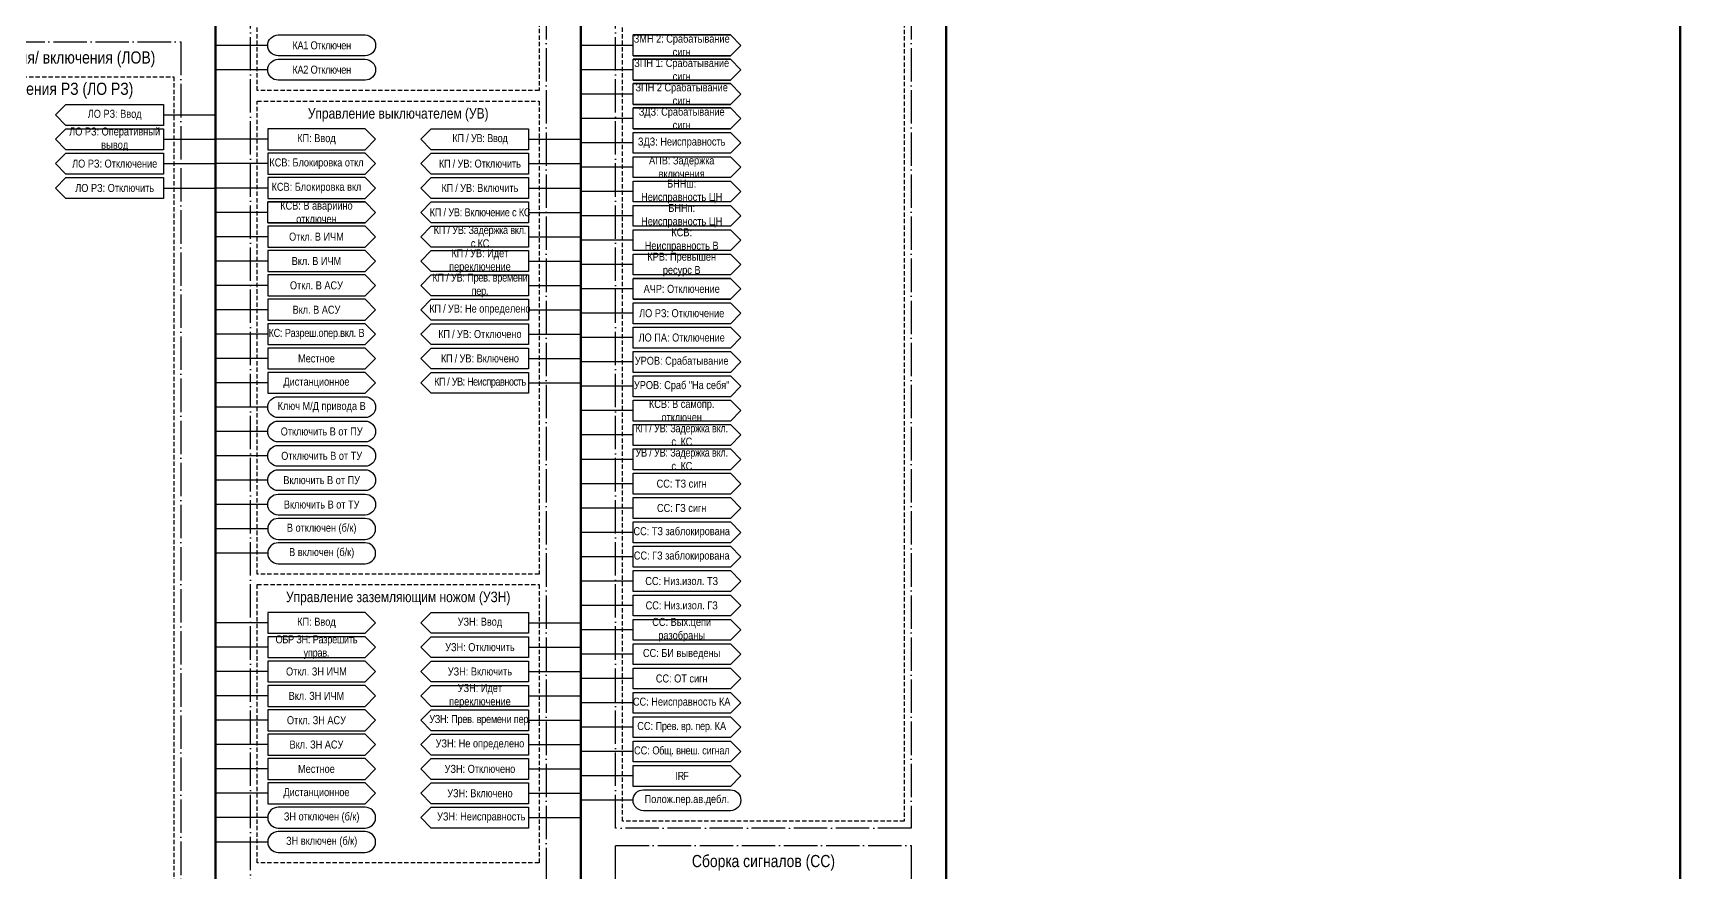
# Model space of a CAD drawing. Header units: millimetres. Extents: x 0 to 1261, y -61 to 1197.
# Drawn here: x 787.5 to 1261, y 630.4 to 871.6 of the extents above; entities that cross this region are included whole.
import ezdxf

# ---------------------------------------------------------------- set-up
doc = ezdxf.new("R2010")
doc.units = ezdxf.units.MM
doc.linetypes.add('ACAD_ISO04W100', pattern=[30, 24, -3, 0, -3])
doc.linetypes.add('штриховая2', pattern=[0.375, 0.25, -0.125])
doc.layers.add('TEXT', color=7, linetype='Continuous', lineweight=25)
doc.styles.add('2.5_Gost_RD', font='ARIALN.TTF', dxfattribs={"height": 2.5})
doc.styles.add('3.5_Gost_RD', font='ARIALN.TTF', dxfattribs={"height": 3.5})

msp = doc.modelspace()

# ---------------------------------------------------------------- linework, layer by layer
at = {"lineweight": 100, "ltscale": 100}
for p, q in [((840, 1090), (840, 10)), ((945, 1090), (945, 10)), ((1050, 1090), (1050, 10))]:
    msp.add_line(p, q, dxfattribs=at)
at = {"ltscale": 100}
for p, q in [((855, 868), (840, 868)), ((960, 868), (945, 868)), ((855, 861), (840, 861)), ((960, 861), (945, 861)), ((960, 854), (945, 854)), ((825, 848), (840, 848)), ((960, 847), (945, 847)), ((825, 841), (840, 841)), ((855, 841), (840, 841)), ((930, 841), (945, 841)), ((960, 840), (945, 840)), ((825, 834), (840, 834)), ((855, 834), (840, 834)), ((930, 834), (945, 834)), ((960, 833), (945, 833)), ((825, 827), (840, 827)), ((855, 827), (840, 827)), ((930, 827), (945, 827)), ((960, 826), (945, 826)), ((855, 820), (840, 820)), ((930, 820), (945, 820)), ((960, 819), (945, 819)), ((855, 813), (840, 813)), ((930, 813), (945, 813)), ((960, 812), (945, 812)), ((855, 806), (840, 806)), ((930, 806), (945, 806)), ((960, 805), (945, 805)), ((855, 799), (840, 799)), ((930, 799), (945, 799)), ((960, 798), (945, 798)), ((855, 792), (840, 792)), ((930, 792), (945, 792)), ((960, 791), (945, 791)), ((855, 785), (840, 785)), ((930, 785), (945, 785)), ((960, 784), (945, 784)), ((855, 778), (840, 778)), ((930, 778), (945, 778)), ((960, 777), (945, 777)), ((855, 771), (840, 771)), ((930, 771), (945, 771)), ((960, 770), (945, 770)), ((855, 764), (840, 764)), ((960, 763), (945, 763)), ((855, 757), (840, 757)), ((960, 756), (945, 756)), ((855, 750), (840, 750)), ((960, 749), (945, 749)), ((855, 743), (840, 743)), ((960, 742), (945, 742)), ((855, 736), (840, 736)), ((960, 735), (945, 735)), ((855, 729), (840, 729)), ((960, 728), (945, 728)), ((855, 722), (840, 722)), ((960, 721), (945, 721)), ((960, 714), (945, 714)), ((960, 707), (945, 707)), ((855, 702), (840, 702)), ((930, 702), (945, 702)), ((960, 700), (945, 700)), ((855, 695), (840, 695)), ((930, 695), (945, 695)), ((960, 693), (945, 693)), ((855, 688), (840, 688)), ((930, 688), (945, 688)), ((960, 686), (945, 686)), ((855, 681), (840, 681)), ((930, 681), (945, 681)), ((960, 679), (945, 679)), ((855, 674), (840, 674)), ((930, 674), (945, 674)), ((960, 672), (945, 672)), ((855, 667), (840, 667)), ((930, 667), (945, 667)), ((960, 665), (945, 665)), ((855, 660), (840, 660)), ((930, 660), (945, 660)), ((930, 657), (902, 657)), ((960, 658), (945, 658)), ((855, 653), (840, 653)), ((930, 650), (902, 650)), ((930, 653), (945, 653)), ((960, 651), (945, 651)), ((855, 646), (840, 646)), ((930, 646), (945, 646)), ((855, 639), (840, 639))]:
    msp.add_line(p, q, dxfattribs=at)
at = {"color": 3, "lineweight": 60, "ltscale": 100}
msp.add_lwpolyline([(0, 1149), (1261, 1149), (1261, -61), (0, -61)], close=True, dxfattribs=at)
at = {"color": 251, "linetype": 'ACAD_ISO04W100', "lineweight": 30, "ltscale": 0.4, "true_color": 0x58595b}
for points in [[(850, 1085), (935, 1085), (935, 522), (850, 522)], [(955, 1085), (1040, 1085), (1040, 643), (955, 643)], [(745, 869), (830, 869), (830, 101), (745, 101)], [(955, 638), (1040, 638), (1040, 350), (955, 350)]]:
    msp.add_lwpolyline(points, close=True, dxfattribs=at)
at = {"linetype": 'штриховая2', "ltscale": 5}
for points in [[(957, 1075), (1038, 1075), (1038, 645), (957, 645)], [(852, 914), (933, 914), (933, 855), (852, 855)], [(747, 859), (828, 859), (828, 555), (747, 555)], [(852, 852), (933, 852), (933, 716), (852, 716)], [(852, 713), (933, 713), (933, 633), (852, 633)]]:
    msp.add_lwpolyline(points, close=True, dxfattribs=at)
at = {"ltscale": 100}
for points in [[(858, 865, -1), (858, 871), (883, 871, -1), (883, 865)], [(858, 858, -1), (858, 864), (883, 864, -1), (883, 858)], [(858, 761, -1), (858, 767), (883, 767, -1), (883, 761)], [(858, 754, -1), (858, 760), (883, 760, -1), (883, 754)], [(858, 747, -1), (858, 753), (883, 753, -1), (883, 747)], [(858, 740, -1), (858, 746), (883, 746, -1), (883, 740)], [(858, 733, -1), (858, 739), (883, 739, -1), (883, 733)], [(858, 726), (883, 726, 1), (883, 732), (858, 732, 1)], [(858, 719), (883, 719, 1), (883, 725), (858, 725, 1)], [(963, 648, -1), (963, 654), (988, 654, -1), (988, 648)], [(858, 643), (883, 643, 1), (883, 649), (858, 649, 1)], [(858, 636), (883, 636, 1), (883, 642), (858, 642, 1)]]:
    msp.add_lwpolyline(points, format="xyb", close=True, dxfattribs=at)
for points in [[(794, 848), (797, 851), (825, 851), (825, 845), (797, 845), (794, 848)], [(794, 841), (797, 844), (825, 844), (825, 838), (797, 838), (794, 841)], [(899, 841), (902, 844), (930, 844), (930, 838), (902, 838), (899, 841)], [(960, 843), (988, 843), (991, 840), (988, 837), (960, 837), (960, 843)], [(794, 834), (797, 837), (825, 837), (825, 831), (797, 831), (794, 834)], [(930, 831), (902, 831), (899, 834), (902, 837), (930, 837), (930, 831), (902, 831), (899, 834), (902, 837), (930, 837)], [(960, 836), (988, 836), (991, 833), (988, 830), (960, 830), (960, 836)], [(794, 827), (797, 830), (825, 830), (825, 824), (797, 824), (794, 827)], [(930, 824), (902, 824), (899, 827), (902, 830), (930, 830), (930, 824), (902, 824), (899, 827), (902, 830), (930, 830)], [(960, 829), (988, 829), (991, 826), (988, 823), (960, 823), (960, 829)], [(855, 817), (883, 817), (886, 820), (883, 823), (855, 823), (883, 823), (886, 820), (883, 817), (855, 817), (855, 823)], [(899, 820), (902, 823), (930, 823), (930, 817), (902, 817), (899, 820)], [(960, 822), (988, 822), (991, 819), (988, 816), (960, 816), (960, 822)], [(899, 813), (902, 816), (930, 816), (930, 810), (902, 810), (899, 813)], [(960, 815), (988, 815), (991, 812), (988, 809), (960, 809), (960, 815)], [(899, 806), (902, 809), (930, 809), (930, 803), (902, 803), (899, 806)], [(960, 808), (988, 808), (991, 805), (988, 802), (960, 802), (960, 808)], [(930, 796), (902, 796), (899, 799), (902, 802), (930, 802), (930, 796), (902, 796), (899, 799), (902, 802), (930, 802)], [(899, 792), (902, 795), (930, 795), (930, 789), (902, 789), (899, 792)], [(960, 794), (988, 794), (991, 791), (988, 788), (960, 788), (960, 794)], [(899, 785), (902, 788), (930, 788), (930, 782), (902, 782), (899, 785)], [(960, 787), (988, 787), (991, 784), (988, 781), (960, 781), (960, 787)], [(899, 778), (902, 781), (930, 781), (930, 775), (902, 775), (899, 778)], [(960, 780), (988, 780), (991, 777), (988, 774), (960, 774), (960, 780)], [(899, 771), (902, 774), (930, 774), (930, 768), (902, 768), (899, 771)], [(960, 773), (988, 773), (991, 770), (988, 767), (960, 767), (960, 773)], [(960, 766), (988, 766), (991, 763), (988, 760), (960, 760), (960, 766)], [(960, 759), (988, 759), (991, 756), (988, 753), (960, 753), (960, 759)], [(960, 752), (988, 752), (991, 749), (988, 746), (960, 746), (960, 752)], [(960, 745), (988, 745), (991, 742), (988, 739), (960, 739), (960, 745)], [(960, 738), (988, 738), (991, 735), (988, 732), (960, 732), (960, 738)], [(960, 731), (988, 731), (991, 728), (988, 725), (960, 725), (960, 731)], [(960, 724), (988, 724), (991, 721), (988, 718), (960, 718), (960, 724)], [(960, 717), (988, 717), (991, 714), (988, 711), (960, 711), (960, 717)], [(960, 710), (988, 710), (991, 707), (988, 704), (960, 704), (960, 710)], [(899, 702), (902, 705), (930, 705), (930, 699), (902, 699), (899, 702)], [(960, 703), (988, 703), (991, 700), (988, 697), (960, 697), (960, 703)], [(899, 695), (902, 698), (930, 698), (930, 692), (902, 692), (899, 695)], [(960, 696), (988, 696), (991, 693), (988, 690), (960, 690), (960, 696)], [(899, 688), (902, 691), (930, 691), (930, 685), (902, 685), (899, 688)], [(960, 689), (988, 689), (991, 686), (988, 683), (960, 683), (960, 689)], [(899, 681), (902, 684), (930, 684), (930, 678), (902, 678), (899, 681)], [(960, 682), (988, 682), (991, 679), (988, 676), (960, 676), (960, 682)], [(899, 674), (902, 677), (930, 677), (930, 671), (902, 671), (899, 674)], [(960, 675), (988, 675), (991, 672), (988, 669), (960, 669), (960, 675)], [(899, 667), (902, 670), (930, 670), (930, 664), (902, 664), (899, 667)], [(960, 668), (988, 668), (991, 665), (988, 662), (960, 662), (960, 668)], [(899, 660), (902, 663), (930, 663), (930, 657), (902, 657), (899, 660)], [(960, 661), (988, 661), (991, 658), (988, 655), (960, 655), (960, 661)], [(899, 653), (902, 656), (930, 656), (930, 650), (902, 650), (899, 653)], [(899, 646), (902, 649), (930, 649), (930, 643), (902, 643), (899, 646)]]:
    msp.add_lwpolyline(points, dxfattribs=at)
at = {"layer": 'TEXT', "ltscale": 100}
for points in [[(960, 865), (988, 865), (991, 868), (988, 871), (960, 871), (988, 871), (991, 868), (988, 865), (960, 865), (960, 871)], [(960, 858), (988, 858), (991, 861), (988, 864), (960, 864), (988, 864), (991, 861), (988, 858), (960, 858), (960, 864)], [(960, 851), (988, 851), (991, 854), (988, 857), (960, 857), (988, 857), (991, 854), (988, 851), (960, 851), (960, 857)], [(960, 844), (988, 844), (991, 847), (988, 850), (960, 850), (988, 850), (991, 847), (988, 844), (960, 844), (960, 850)], [(960, 795), (988, 795), (991, 798), (988, 801), (960, 801), (988, 801), (991, 798), (988, 795), (960, 795), (960, 801)]]:
    msp.add_lwpolyline(points, dxfattribs=at)
for points in [[(855, 844), (855, 838), (883, 838), (886, 841), (883, 844)], [(855, 837), (855, 831), (883, 831), (886, 834), (883, 837)], [(855, 830), (855, 824), (883, 824), (886, 827), (883, 830)], [(855, 816), (855, 810), (883, 810), (886, 813), (883, 816)], [(855, 809), (855, 803), (883, 803), (886, 806), (883, 809)], [(855, 802), (855, 796), (883, 796), (886, 799), (883, 802)], [(855, 795), (855, 789), (883, 789), (886, 792), (883, 795)], [(855, 788), (855, 782), (883, 782), (886, 785), (883, 788)], [(855, 781), (855, 775), (883, 775), (886, 778), (883, 781)], [(855, 774), (855, 768), (883, 768), (886, 771), (883, 774)], [(855, 705), (855, 699), (883, 699), (886, 702), (883, 705)], [(855, 698), (855, 692), (883, 692), (886, 695), (883, 698)], [(855, 691), (855, 685), (883, 685), (886, 688), (883, 691)], [(855, 684), (855, 678), (883, 678), (886, 681), (883, 684)], [(855, 677), (855, 671), (883, 671), (886, 674), (883, 677)], [(855, 670), (855, 664), (883, 664), (886, 667), (883, 670)], [(855, 663), (855, 657), (883, 657), (886, 660), (883, 663)], [(855, 656), (855, 650), (883, 650), (886, 653), (883, 656)]]:
    msp.add_lwpolyline(points, close=True, dxfattribs=at)

# ---------------------------------------------------------------- texts
at = {"ltscale": 100, "char_height": 2.3, "attachment_point": 5, "style": '2.5_Gost_RD'}
for s, insert, width in [('{\\T0.95;КА1 Отключен}', (870.5, 868), 31), ('{\\T0.95;КА2 Отключен}', (870.5, 861), 31), ('{\\T0.95;КП / УВ: Ввод}', (916, 841), 28), ('ЛО РЗ: Отключение', (811, 834), 28), ('{\\T0.95;КП / }УВ: Отключить', (916, 834), 28), ('ЛО РЗ: Отключить', (811, 827), 28), ('{\\T0.95;КП / }УВ: Включить', (916, 827), 28), ('{\\T0.95;КП / УВ: Включение с КС}', (916, 820), 28), ('{\\T0.95;КП / УВ: Задержка вкл. с КС}', (916, 813), 28), ('{\\T0.95;КП / }УВ: Идет переключение', (916, 806), 28), ('{\\T0.95;КП / УВ: Прев. времени пер.}', (916, 799), 28), ('{\\T0.95;КП / }УВ: Не определено', (916, 792), 28), ('{\\T0.95;КП / }УВ: Отключено', (916, 785), 28), ('{\\T0.95;КП / }УВ: Включено', (916, 778), 28), ('{\\T0.9;КП / УВ: Неисправность }', (916, 771), 28), ('УЗН: Ввод', (916, 702), 28), ('УЗН: Отключить', (916, 695), 28), ('УЗН: Включить', (916, 688), 28), ('УЗН: Идет переключение', (916, 681), 28), ('{\\T0.95;УЗН: Прев. времени пер.}', (916, 674), 28), ('УЗН: Не определено', (916, 667), 28), ('УЗН: Отключено', (916, 660), 28), ('УЗН: Включено', (916, 653), 28), ('Полож.пер.ав.дебл.', (975.5, 651), 31), ('ЗН отключен (б/к)', (870.5, 646), 31), (' УЗН: Неисправность', (916, 646), 28), ('ЗН включен (б/к)', (870.5, 639), 31)]:
    msp.add_mtext(s, dxfattribs=dict(at, insert=insert, width=width))
at = {"color": 30, "ltscale": 100, "true_color": 0xef8637, "attachment_point": 5, "style": '3.5_Gost_RD'}
for s, insert, char_height, width in [('Логика отключения/ включения (ЛОВ)', (787.5, 864), 3.5, 85), ('Логика отключения РЗ (ЛО РЗ)', (787.5, 855), 3.5, 81), ('Управление выключателем (УВ)', (892.5, 848), 3, 81), ('Управление заземляющим ножом (УЗН)', (892.5, 709), 3, 81), ('Сборка сигналов (СС)', (997.5, 633), 3.5, 85)]:
    msp.add_mtext(s, dxfattribs=dict(at, insert=insert, char_height=char_height, width=width))
at = {"layer": 'TEXT', "ltscale": 100, "char_height": 2.3, "attachment_point": 5, "style": '2.5_Gost_RD'}
for s, insert, width in [('ЗМН 2: Срабатывание сигн', (974, 868), 28), ('ЗПН 1: Срабатывание сигн', (974, 861), 28), ('ЗПН 2 Срабатывание сигн', (974, 854), 28), ('ЛО РЗ: Ввод', (811, 848), 28), ('ЗДЗ: Срабатывание сигн', (974, 847), 28), ('ЛО РЗ: Оперативный вывод', (811, 841), 28), ('КП: Ввод', (869, 841), 28), ('ЗДЗ: Неисправность', (974, 840), 28), ('КСВ: Блокировка откл', (869, 834), 28), ('АПВ: Задержка включения', (974, 833), 28), ('БННш: \\PНеисправность ЦН', (974, 826), 28), ('КСВ: Блокировка вкл', (869, 827), 28), ('КСВ: В аварийно отключен', (869, 820), 28), ('БННп: \\PНеисправность ЦН', (974, 819), 28), ('КСВ: \\PНеисправность В', (974, 812), 28), ('Откл. В ИЧМ', (869, 813), 28), ('Вкл. В ИЧМ', (869, 806), 28), ('КРВ: Превышен ресурс В', (974, 805), 28), ('Откл. В АСУ', (869, 799), 28), ('АЧР: Отключение', (974, 798), 28), ('Вкл. В АСУ', (869, 792), 28), ('ЛО РЗ: Отключение', (974, 791), 28), ('{\\T0.95;КС: Разреш.опер.вкл. В}', (869, 785), 28), ('ЛО ПА: Отключение', (974, 784), 28), ('Местное', (869, 778), 28), ('УРОВ: Срабатывание', (974, 777), 28), ('Дистанционное', (869, 771), 28), ('УРОВ: Сраб "На себя"', (974, 770), 28), ('Ключ М/Д привода В', (870.5, 764), 31), ('КСВ: В самопр. отключен', (974, 763), 28), ('Отключить В от ПУ', (870.5, 757), 31), ('{\\T0.95;КП / УВ: Задержка вкл. с  КС}', (974, 756), 28), ('Отключить В от ТУ', (870.5, 750), 31), ('{\\T0.95;УВ / УВ: Задержка вкл. с  КС}', (974, 749), 28), ('Включить В от ПУ', (870.5, 743), 31), ('СС: ТЗ сигн', (974, 742), 28), ('Включить В от ТУ', (870.5, 736), 31), ('СС: ГЗ сигн', (974, 735), 28), ('В отключен (б/к)', (870.5, 729), 31), ('СС: ТЗ заблокирована', (974, 728), 28), ('В включен (б/к)', (870.5, 722), 31), ('СС: ГЗ заблокирована', (974, 721), 28), ('СС: Низ.изол. ТЗ', (974, 714), 28), ('СС: Низ.изол. ГЗ', (974, 707), 28), ('КП: Ввод', (869, 702), 28), ('СС: Вых.цепи разобраны', (974, 700), 28), ('{\\T0.95;ОБР ЗН: Разрешить управ.}', (869, 695), 28), ('СС: БИ выведены', (974, 693), 28), ('Откл. ЗН ИЧМ', (869, 688), 28), ('СС: ОТ сигн', (974, 686), 28), ('Вкл. ЗН ИЧМ', (869, 681), 28), ('СС: Неисправность КА', (974, 679), 28), ('Откл. ЗН АСУ', (869, 674), 28), ('СС: {\\T0.95;Прев. вр. пер.} КА', (974, 672), 28), ('Вкл. ЗН АСУ', (869, 667), 28), ('СС: {\\T0.95;Общ. внеш. сигнал}', (974, 665), 28), ('Местное', (869, 660), 28), ('{\\T0.85;\\C256;IRF}', (974, 658), 28), ('Дистанционное', (869, 653), 28)]:
    msp.add_mtext(s, dxfattribs=dict(at, insert=insert, width=width))

doc.saveas('drawing.dxf')
